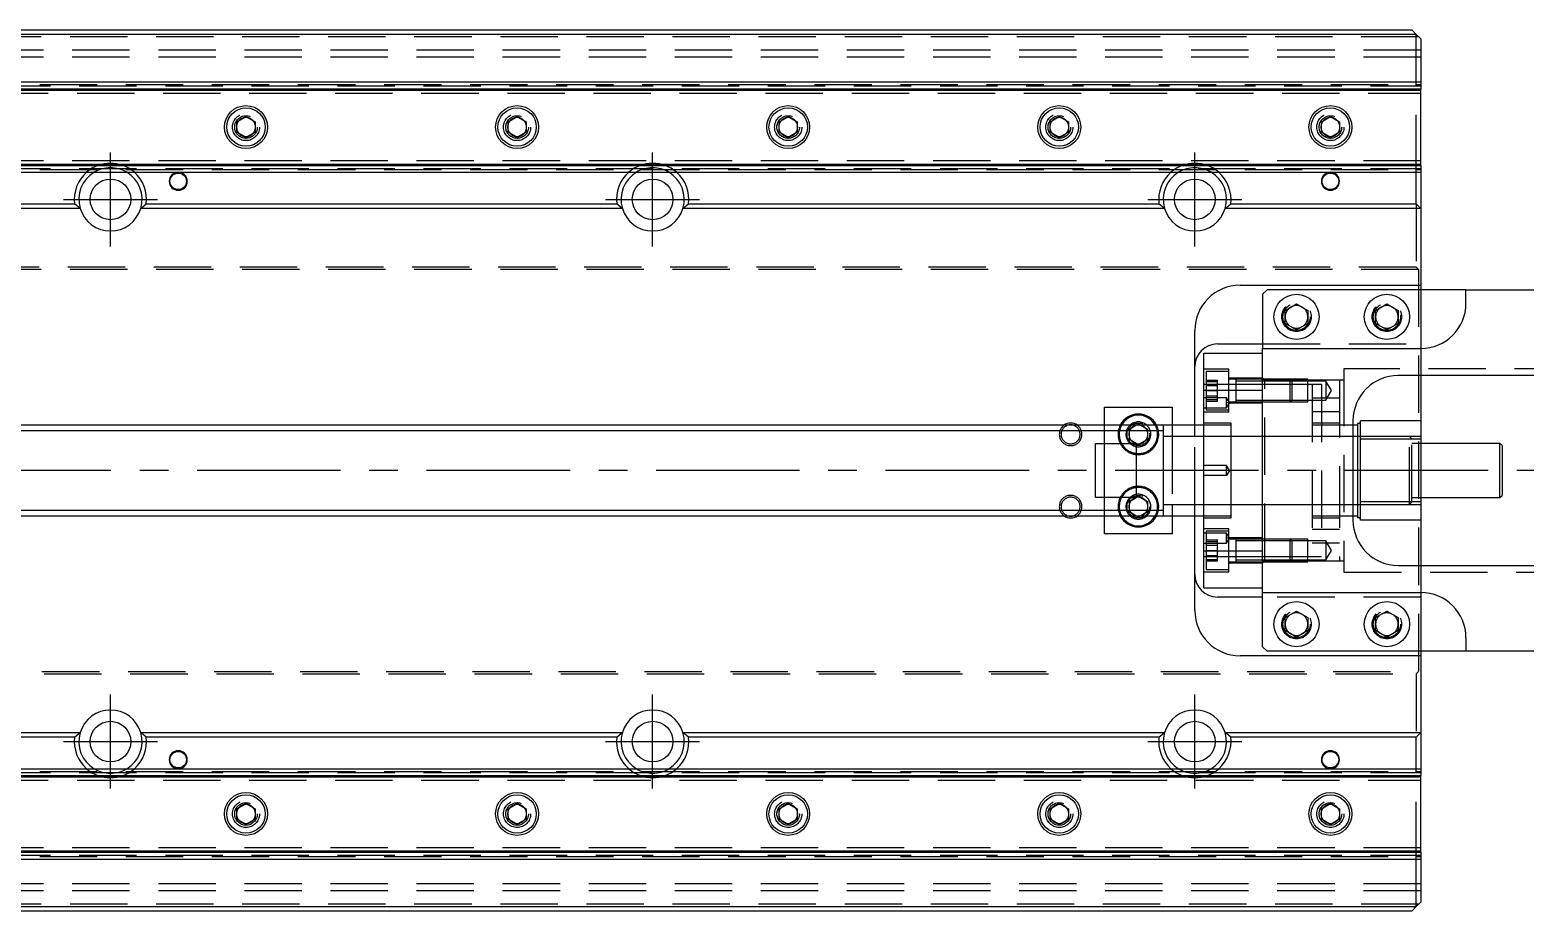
# Model space of a CAD drawing. Extents: x -10 to 1021, y -329 to 120.
# Drawn here: x 512.2 to 843.1, y -97.5 to 97.5 of the extents above; entities that cross this region are included whole.
import ezdxf

# ---------------------------------------------------------------- set-up
doc = ezdxf.new("R2010")
doc.units = 0
doc.linetypes.add('CENTER', pattern=[50.8, 31.75, -6.35, 6.35, -6.35])
doc.linetypes.add('DASHED', pattern=[19.05, 12.7, -6.35])
doc.layers.get('0').update_dxf_attribs({"linetype": 'CONTINUOUS'})
doc.layers.add('CENTER', color=1, linetype='CENTER')

msp = doc.modelspace()

# ---------------------------------------------------------------- linework, layer by layer
at = {"color": 3, "linetype": 'DASHED'}
for p, q in [((819.5, 96), (474.8, 96)), ((820, 93), (0, 93)), ((820, 91.5), (0, 91.5)), ((0, 85.4), (820, 85.4)), ((484.5, 84.42), (820, 84.42)), ((484.5, 83.5), (820, 83.5)), ((485, 85.15), (820, 85.15)), ((819, 66), (819, 86)), ((557.5, 76), (557.53, 76.41)), ((617.5, 76), (617.53, 76.41)), ((677.5, 76), (677.53, 76.41)), ((737.5, 76), (737.53, 76.41)), ((797.5, 76), (797.53, 76.37)), ((0, 66.6), (820, 66.6)), ((820, 68.5), (484.5, 68.5)), ((484.5, 67.58), (820, 67.58)), ((485, 66.85), (820, 66.85)), ((819, 59), (819, 45)), ((819.5, 44.5), (0.5, 44.5)), ((819, 45), (1, 45)), ((819.5, 44.5), (819, 45)), ((819.5, 44.5), (819.5, -44.5)), ((820, 40), (820, 28)), ((789.5, 34), (789.52, 34.35)), ((815.48, 34.36), (815.5, 34)), ((785, 28), (820, 28)), ((820, 28), (820, 27)), ((820, 27), (820, 21)), ((785, 17.78), (785, 26)), ((777.5, 22.43), (772, 22.43)), ((777.5, 21.93), (772.5, 21.93)), ((772.5, 21.93), (772.5, 17.68)), ((772.5, 19.99), (775, 19.99)), ((775, 18.83), (775, 19.99)), ((777.5, 12.93), (777.5, 22.43)), ((785, 20.43), (777.5, 20.43)), ((779.1, 20.18), (777.5, 20.18)), ((779.1, 20.18), (779.09, 20.18)), ((779.1, 20.18), (779.1, 15.18)), ((785, 20.18), (779.1, 20.18)), ((779.1, 20.18), (779.1, 20.18)), ((779.1, 20.18), (779.1, 17.83)), ((779.1, 20.18), (779.1, 15.18)), ((785.5, 20), (785, 20.5)), ((791.1, 20.18), (785, 20.18)), ((791.1, 20.18), (785, 20.18)), ((785.5, 20), (785, 20)), ((791.28, 20), (785.5, 20)), ((785.5, -20), (785.5, 20)), ((791.5, 19.78), (791.1, 20.18)), ((795, 20.18), (791.1, 20.18)), ((791.1, 17.68), (791.1, 20.18)), ((795, 20), (791.28, 20)), ((795, 15.18), (795, 20.18)), ((802, 20), (795, 20)), ((803, 20), (802, 20)), ((802, 20), (802, 0)), ((872.5, 22.5), (803, 22.5)), ((803, 22.5), (803, -22.5)), ((772.5, 19), (772, 19)), ((772.5, 19.68), (775, 19.68)), ((777.5, 19), (772.5, 19)), ((772.5, 18.83), (775, 18.83)), ((772.5, 17.68), (775, 17.68)), ((772.5, 17.68), (772.5, 13.43)), ((775, 16.52), (775, 18.83)), ((779.1, 19), (777.5, 19)), ((785, 19.78), (779.1, 19.78)), ((785, 19), (779.1, 19)), ((779.1, 17.83), (779.1, 17.55)), ((779.1, 17.55), (779.1, 15.91)), ((791.5, 19.78), (785, 19.78)), ((791.5, 19), (785, 19)), ((791.1, 15.18), (791.1, 17.68)), ((795, 19.78), (791.5, 19.78)), ((791.5, 19.78), (791.5, 17.68)), ((795, 19), (791.5, 19)), ((791.5, 17.68), (791.5, 15.58)), ((799, 19.78), (795, 19.78)), ((796, 19), (795, 19)), ((798, 19), (796, 19)), ((796, 19), (796, 0)), ((798, 19), (798, 0)), ((800.21, 17.68), (799, 19.78)), ((799, 19.78), (799, 17.68)), ((799, 15.58), (800.21, 17.68)), ((799, 17.68), (799, 15.58)), ((777, 16.1), (772, 16.1)), ((772, 13.9), (777, 13.9)), ((772.5, 16.52), (775, 16.52)), ((772.5, 15.68), (775, 15.68)), ((772.5, 15.37), (775, 15.37)), ((772.5, 13.43), (777.5, 13.43)), ((775, 15.37), (775, 16.52)), ((777.66, 15), (777, 16.1)), ((777, 15), (777, 16.1)), ((777, 13.9), (777.66, 15)), ((777.66, 15), (777, 15)), ((777, 13.9), (777, 15)), ((777.5, 15.18), (779.1, 15.18)), ((785, 14.93), (777.5, 14.93)), ((779.09, 15.18), (779.1, 15.18)), ((779.1, 15.91), (779.1, 15.18)), ((779.1, 15.58), (785, 15.58)), ((779.1, 15.18), (785, 15.18)), ((779.1, 15.18), (779.1, 15.18)), ((785, 15.58), (791.5, 15.58)), ((785, 15.18), (791.1, 15.18)), ((785, 15.18), (791.1, 15.18)), ((791.1, 15.18), (791.5, 15.58)), ((791.1, 15.18), (795, 15.18)), ((791.5, 15.58), (795, 15.58)), ((795, 15.58), (799, 15.58)), ((798, 16), (796, 16)), ((802, 16), (798, 16)), ((750, 5), (750, 10)), ((755.5, 9.15), (756.96, 10)), ((758.04, 10), (759.5, 9.15)), ((765, 10), (765, 7.5)), ((770, 7.5), (770, 10)), ((777.5, 12.93), (772, 12.93)), ((778, 10.5), (772, 10.5)), ((778, 10), (772, 10)), ((778, 0), (778, 10.5)), ((802, 13), (796, 13)), ((802, 10.5), (796, 10.5)), ((802, 10), (796, 10)), ((805, 10), (802, 10)), ((755.5, 6.85), (755.5, 9.15)), ((757, 5.98), (755.5, 6.85)), ((759.5, 6.85), (757.5, 5.69)), ((759.5, 9.15), (759.5, 6.85)), ((759.98, 8.29), (760, 8)), ((772, 7.5), (763, 7.5)), ((765, 7.5), (765, -7.5)), ((770, -7.5), (770, 7.5)), ((778, 7.5), (772, 7.5)), ((785, 7.5), (778, 7.5)), ((796, 7.5), (785, 7.5)), ((802, 7.5), (796, 7.5)), ((805, 7.5), (802, 7.5)), ((806, 7.5), (805, 7.5)), ((806.63, 7.5), (806, 7.5)), ((817.5, 7.5), (806.63, 7.5)), ((818, 7), (817.5, 7.5)), ((817.5, -7.5), (817.5, 7.5)), ((820, 7.5), (817.5, 7.5)), ((818, -7), (818, 7)), ((750, -5), (750, 5)), ((757.5, 5.69), (757, 5.98)), ((820, 6), (818, 6)), ((777, 1.1), (772, 1.1)), ((777.66, 0), (777, 1.1)), ((777, -1.1), (777, 1.1)), ((778, -10.5), (778, 0)), ((796, 0), (796, -19)), ((798, 0), (798, -19)), ((802, 0), (802, -20)), ((777, -1.1), (772, -1.1)), ((777.66, 0), (777, -1.1)), ((750, -10), (750, -5)), ((755.5, -6.85), (757, -5.98)), ((757, -5.98), (757.5, -5.69)), ((757.5, -5.69), (759.5, -6.85)), ((818, -6), (820, -6)), ((755, -8), (755.01, -7.75)), ((755.5, -9.15), (755.5, -6.85)), ((756.96, -10), (755.5, -9.15)), ((759.5, -9.15), (758.04, -10)), ((759.5, -6.85), (759.5, -9.15)), ((763, -7.5), (772, -7.5)), ((765, -7.5), (765, -10)), ((770, -10), (770, -7.5)), ((772, -7.5), (778, -7.5)), ((778, -7.5), (785, -7.5)), ((785, -7.5), (796, -7.5)), ((796, -7.5), (802, -7.5)), ((802, -7.5), (805, -7.5)), ((805, -7.5), (806, -7.5)), ((806, -7.5), (806.63, -7.5)), ((806.63, -7.5), (817.5, -7.5)), ((817.5, -7.5), (818, -7)), ((817.5, -7.5), (820, -7.5)), ((772, -10), (778, -10)), ((772, -10.5), (778, -10.5)), ((777.5, -12.93), (772, -12.93)), ((777.5, -17.68), (777.5, -12.93)), ((796, -10), (802, -10)), ((796, -10.5), (802, -10.5)), ((796, -13), (802, -13)), ((802, -10), (805, -10)), ((777, -13.9), (772, -13.9)), ((772, -16.1), (777, -16.1)), ((777.5, -13.43), (772.5, -13.43)), ((772.5, -13.43), (772.5, -21.93)), ((772.5, -15.37), (775, -15.37)), ((772.5, -15.68), (775, -15.68)), ((772.5, -16.52), (775, -16.52)), ((775, -15.68), (775, -15.37)), ((775, -17.68), (775, -15.68)), ((777.66, -15), (777, -13.9)), ((777, -15), (777, -13.9)), ((777, -16.1), (777.66, -15)), ((777.66, -15), (777, -15)), ((777, -16.1), (777, -15)), ((785, -14.93), (777.5, -14.93)), ((779.1, -15.18), (777.5, -15.18)), ((779.1, -15.18), (779.09, -15.18)), ((779.1, -15.18), (779.1, -20.18)), ((779.1, -15.18), (779.1, -20.18)), ((785, -15.18), (779.1, -15.18)), ((779.1, -15.18), (779.1, -15.18)), ((785, -15.58), (779.1, -15.58)), ((791.1, -15.18), (785, -15.18)), ((791.1, -15.18), (785, -15.18)), ((791.5, -15.58), (785, -15.58)), ((791.5, -15.58), (791.1, -15.18)), ((795, -15.18), (791.1, -15.18)), ((791.1, -20.18), (791.1, -15.18)), ((795, -15.58), (791.5, -15.58)), ((791.5, -15.58), (791.5, -19.78)), ((795, -20.18), (795, -15.18)), ((799, -15.58), (795, -15.58)), ((796, -16), (798, -16)), ((798, -16), (802, -16)), ((800.21, -17.68), (799, -15.58)), ((799, -15.58), (799, -19.78)), ((772, -19), (772.5, -19)), ((772.5, -17.68), (775, -17.68)), ((772.5, -18.83), (775, -18.83)), ((772.5, -19), (777.5, -19)), ((772.5, -19.68), (775, -19.68)), ((775, -19.68), (775, -17.68)), ((775, -19.99), (775, -19.68)), ((777.5, -22.43), (777.5, -17.68)), ((777.5, -19), (779.1, -19)), ((779.1, -19), (785, -19)), ((779.1, -19.78), (785, -19.78)), ((785, -26), (785, -17.78)), ((785, -19), (791.5, -19)), ((785, -19.78), (791.5, -19.78)), ((791.1, -20.18), (791.5, -19.78)), ((791.5, -19), (795, -19)), ((791.5, -19.78), (795, -19.78)), ((795, -19), (796, -19)), ((795, -19.78), (799, -19.78)), ((796, -19), (798, -19)), ((799, -19.78), (800.21, -17.68)), ((772, -22.43), (777.5, -22.43)), ((772.5, -19.99), (775, -19.99)), ((772.5, -21.93), (777.5, -21.93)), ((777.5, -20.18), (779.1, -20.18)), ((777.5, -20.43), (785, -20.43)), ((779.09, -20.18), (779.1, -20.18)), ((779.1, -20.18), (785, -20.18)), ((779.1, -20.18), (779.1, -20.18)), ((785, -20), (785.5, -20)), ((785, -20.5), (785.5, -20)), ((785, -20.18), (791.1, -20.18)), ((785, -20.18), (791.1, -20.18)), ((785.5, -20), (791.28, -20)), ((791.1, -20.18), (795, -20.18)), ((791.28, -20), (795, -20)), ((795, -20), (802, -20)), ((802, -20), (803, -20)), ((803, -22.5), (872.5, -22.5)), ((820, -21), (820, -27)), ((820, -28), (785, -28)), ((820, -27), (820, -28)), ((820, -28), (820, -40)), ((789.5, -34), (789.52, -33.65)), ((809.5, -34), (809.52, -33.65)), ((0.5, -44.5), (819.5, -44.5)), ((1, -45), (819, -45)), ((819, -45), (819.5, -44.5)), ((819, -45), (819, -59)), ((819, -86), (819, -66)), ((0, -66.6), (820, -66.6)), ((484.5, -67.58), (820, -67.58)), ((484.5, -68.5), (820, -68.5)), ((485, -66.85), (820, -66.85)), ((557.5, -76), (557.53, -75.59)), ((617.5, -76), (617.53, -75.59)), ((677.5, -76), (677.53, -75.59)), ((737.5, -76), (737.53, -75.59)), ((797.5, -76), (797.53, -75.59)), ((0, -85.4), (820, -85.4)), ((820, -83.5), (484.5, -83.5)), ((484.5, -84.42), (820, -84.42)), ((485, -85.15), (820, -85.15)), ((820, -91.5), (0, -91.5)), ((820, -93), (0, -93)), ((819.5, -96), (474.8, -96))]:
    msp.add_line(p, q, dxfattribs=at)
at = {"color": 7, "linetype": 'CONTINUOUS'}
for p, q in [((485, 97.5), (818, 97.5)), ((819, 96.5), (485, 96.5)), ((819, 96.5), (818, 97.5)), ((820, 95.5), (819, 96.5)), ((819, 86), (819, 96.5)), ((820, 95.5), (820, 86)), ((485, 86), (820, 86)), ((492.27, 84.48), (820, 84.48)), ((492.95, 84.2), (820, 84.2)), ((820, 86), (820, 84.48)), ((820, 84.2), (820, 84.48)), ((820, 67.8), (820, 84.2)), ((558, 77.15), (560, 78.31)), ((558, 74.85), (558, 77.15)), ((560, 78.31), (562, 77.15)), ((562, 77.15), (562, 74.85)), ((618, 77.15), (620, 78.31)), ((618, 74.85), (618, 77.15)), ((620, 78.31), (622, 77.15)), ((622, 77.15), (622, 74.85)), ((678, 77.15), (680, 78.31)), ((678, 74.85), (678, 77.15)), ((680, 78.31), (682, 77.15)), ((682, 77.15), (682, 74.85)), ((738, 77.15), (740, 78.31)), ((738, 74.85), (738, 77.15)), ((740, 78.31), (742, 77.15)), ((742, 77.15), (742, 74.85)), ((798, 77.15), (800, 78.31)), ((798, 74.85), (798, 77.15)), ((800, 78.31), (802, 77.15)), ((802, 77.15), (802, 74.85)), ((560, 73.69), (558, 74.85)), ((562, 74.85), (560, 73.69)), ((620, 73.69), (618, 74.85)), ((622, 74.85), (620, 73.69)), ((680, 73.69), (678, 74.85)), ((682, 74.85), (680, 73.69)), ((740, 73.69), (738, 74.85)), ((742, 74.85), (740, 73.69)), ((800, 73.69), (798, 74.85)), ((802, 74.85), (800, 73.69)), ((485, 67.8), (820, 67.8)), ((485, 67.52), (820, 67.52)), ((820, 67.52), (820, 67.8)), ((820, 67.52), (820, 66)), ((485, 66), (820, 66)), ((819, 59), (819, 66)), ((820, 66), (820, 58)), ((485, 59), (522.06, 59)), ((523.29, 58), (485, 58)), ((523.29, 58), (522.06, 59)), ((536.71, 58), (537.94, 59)), ((643.29, 58), (536.71, 58)), ((537.94, 59), (642.06, 59)), ((643.29, 58), (642.06, 59)), ((656.71, 58), (657.94, 59)), ((763.29, 58), (656.71, 58)), ((657.94, 59), (762.06, 59)), ((763.29, 58), (762.06, 59)), ((776.71, 58), (777.94, 59)), ((820, 58), (776.71, 58)), ((777.94, 59), (819, 59)), ((819, 59), (820, 58)), ((820, 58), (820, 41)), ((780, 41), (820, 41)), ((786, 40), (785, 39)), ((830, 40), (786, 40)), ((820, 41), (820, 40)), ((830, 40), (863.5, 40)), ((830, 37), (830, 40)), ((785, 39), (785, 27)), ((790, 35.44), (792.5, 36.89)), ((792.5, 36.89), (795, 35.44)), ((810, 35.44), (812.5, 36.89)), ((812.5, 36.89), (815, 35.44)), ((790, 32.56), (790, 35.44)), ((795, 35.44), (795, 32.56)), ((810, 32.56), (810, 35.44)), ((815, 35.44), (815, 32.56)), ((770, 10), (770, 31)), ((792.5, 31.11), (790, 32.56)), ((795, 32.56), (792.5, 31.11)), ((812.5, 31.11), (810, 32.56)), ((815, 32.56), (812.5, 31.11)), ((775, 28), (785, 28)), ((785, 27), (820, 27)), ((785, 17.78), (785, 27)), ((772, 17.78), (772, 26)), ((772, 26), (785, 26)), ((855.5, 21), (815, 21)), ((820, 21), (820, 11)), ((772, -17.78), (772, 17.78)), ((772, 17.78), (785, 17.78)), ((785, -17.78), (785, 17.78)), ((785, -17.78), (785, 17.78)), ((750, 14), (765, 14)), ((750, 10), (750, 14)), ((765, 14), (765, 10)), ((763, 10), (485, 10)), ((756.96, 10), (757.5, 10.31)), ((757.5, 10.31), (758.04, 10)), ((772, 10), (763, 10)), ((763, 10), (763, -10)), ((763, 10), (763, -10)), ((805, 11), (805, -11)), ((806, 10), (805, 10)), ((806.31, 10.38), (806, 10.38)), ((806, 10.38), (806, 0)), ((806.63, 6.93), (806.63, 11)), ((820, 11), (806.63, 11)), ((820, 11), (820, 6.93)), ((806.63, -6.93), (806.63, 6.93)), ((820, 6.93), (806.63, 6.93)), ((820, 6.93), (820, -6.93)), ((748, -6), (748, 6)), ((748, 6), (757, 6)), ((757, 6), (757, -6)), ((837.5, 6), (820, 6)), ((838, 5.5), (837.5, 6)), ((837.5, -6), (837.5, 6)), ((838, 5.5), (838, -5.5)), ((806, 0), (806, -10.38)), ((757, -6), (748, -6)), ((820, -6), (837.5, -6)), ((837.5, -6), (838, -5.5)), ((806.63, -11), (806.63, -6.93)), ((820, -6.93), (806.63, -6.93)), ((820, -6.93), (820, -11)), ((485, -10), (763, -10)), ((750, -14), (750, -10)), ((757.5, -10.31), (756.96, -10)), ((758.04, -10), (757.5, -10.31)), ((763, -10), (772, -10)), ((765, -10), (765, -14)), ((770, -31), (770, -10)), ((805, -10), (806, -10)), ((806, -10.38), (806.31, -10.38)), ((820, -11), (806.63, -11)), ((820, -11), (820, -21)), ((765, -14), (750, -14)), ((772, -26), (772, -17.78)), ((772, -17.78), (785, -17.78)), ((785, -27), (785, -17.78)), ((815, -21), (855.5, -21)), ((772, -26), (785, -26)), ((785, -28), (775, -28)), ((785, -39), (785, -27)), ((785, -27), (820, -27)), ((790, -32.56), (792.5, -31.11)), ((790, -35.44), (790, -32.56)), ((792.5, -31.11), (795, -32.56)), ((795, -32.56), (795, -35.44)), ((810, -32.56), (812.5, -31.11)), ((810, -35.44), (810, -32.56)), ((812.5, -31.11), (815, -32.56)), ((815, -32.56), (815, -35.44)), ((792.5, -36.89), (790, -35.44)), ((795, -35.44), (792.5, -36.89)), ((812.5, -36.89), (810, -35.44)), ((815, -35.44), (812.5, -36.89)), ((785, -39), (786, -40)), ((830, -37), (830, -40)), ((820, -41), (780, -41)), ((830, -40), (786, -40)), ((820, -40), (820, -41)), ((820, -41), (820, -58)), ((863.5, -40), (830, -40)), ((485, -58), (523.29, -58)), ((522.06, -59), (485, -59)), ((522.06, -59), (523.29, -58)), ((536.71, -58), (643.29, -58)), ((537.94, -59), (536.71, -58)), ((642.06, -59), (537.94, -59)), ((642.06, -59), (643.29, -58)), ((656.71, -58), (763.29, -58)), ((657.94, -59), (656.71, -58)), ((762.06, -59), (657.94, -59)), ((762.06, -59), (763.29, -58)), ((776.71, -58), (820, -58)), ((777.94, -59), (776.71, -58)), ((819, -59), (777.94, -59)), ((820, -58), (819, -59)), ((819, -66), (819, -59)), ((820, -58), (820, -66)), ((485, -66), (820, -66)), ((820, -66), (820, -67.52)), ((485, -67.52), (820, -67.52)), ((485, -67.8), (820, -67.8)), ((820, -67.8), (820, -67.52)), ((820, -84.2), (820, -67.8)), ((558, -74.85), (560, -73.69)), ((558, -77.15), (558, -74.85)), ((560, -73.69), (562, -74.85)), ((562, -74.85), (562, -77.15)), ((618, -74.85), (620, -73.69)), ((618, -77.15), (618, -74.85)), ((620, -73.69), (622, -74.85)), ((622, -74.85), (622, -77.15)), ((678, -74.85), (680, -73.69)), ((678, -77.15), (678, -74.85)), ((680, -73.69), (682, -74.85)), ((682, -74.85), (682, -77.15)), ((738, -74.85), (740, -73.69)), ((738, -77.15), (738, -74.85)), ((740, -73.69), (742, -74.85)), ((742, -74.85), (742, -77.15)), ((798, -74.85), (800, -73.69)), ((798, -77.15), (798, -74.85)), ((800, -73.69), (802, -74.85)), ((802, -74.85), (802, -77.15)), ((560, -78.31), (558, -77.15)), ((562, -77.15), (560, -78.31)), ((620, -78.31), (618, -77.15)), ((622, -77.15), (620, -78.31)), ((680, -78.31), (678, -77.15)), ((682, -77.15), (680, -78.31)), ((740, -78.31), (738, -77.15)), ((742, -77.15), (740, -78.31)), ((800, -78.31), (798, -77.15)), ((802, -77.15), (800, -78.31)), ((485, -86), (820, -86)), ((492.27, -84.48), (820, -84.48)), ((492.95, -84.2), (820, -84.2)), ((819, -96.5), (819, -86)), ((820, -84.48), (820, -84.2)), ((820, -84.48), (820, -86)), ((820, -86), (820, -95.5)), ((819, -96.5), (820, -95.5)), ((485, -96.5), (819, -96.5)), ((818, -97.5), (485, -97.5)), ((818, -97.5), (819, -96.5))]:
    msp.add_line(p, q, dxfattribs=at)
at = {"color": 3, "linetype": 'CONTINUOUS'}
for p, q in [((763, 8.75), (485, 8.75)), ((485, -8.75), (763, -8.75))]:
    msp.add_line(p, q, dxfattribs=at)
at = {"color": 7, "linetype": 'CONTINUOUS'}
for centre, radius in [((560, 76), 4.75), ((560, 76), 4.25), ((620, 76), 4.75), ((620, 76), 4.25), ((680, 76), 4.75), ((680, 76), 4.25), ((740, 76), 4.75), ((740, 76), 4.25), ((800, 76), 4.75), ((800, 76), 4.25), ((530, 60), 4.5), ((650, 60), 4.5), ((770, 60), 4.5), ((792.5, 34), 5), ((812.5, 34), 5), ((792.5, -34), 5), ((812.5, -34), 5), ((530, -60), 4.5), ((650, -60), 4.5), ((770, -60), 4.5), ((560, -76), 4.75), ((560, -76), 4.25), ((620, -76), 4.75), ((620, -76), 4.25), ((680, -76), 4.75), ((680, -76), 4.25), ((740, -76), 4.75), ((740, -76), 4.25), ((800, -76), 4.75), ((800, -76), 4.25)]:
    msp.add_circle(centre, radius, dxfattribs=at)
at = {"color": 3, "linetype": 'DASHED'}
for centre, radius in [((560, 76), 3), ((560, 76), 2.5), ((620, 76), 3), ((620, 76), 2.5), ((680, 76), 3), ((680, 76), 2.5), ((740, 76), 3), ((740, 76), 2.5), ((800, 76), 3), ((800, 76), 2.5), ((792.5, 34), 3.25), ((792.5, 34), 3), ((812.5, 34), 3.25), ((812.5, 34), 3), ((757.5, 8), 2.5), ((757.5, -8), 2.5), ((792.5, -34), 3.25), ((792.5, -34), 3), ((812.5, -34), 3.25), ((812.5, -34), 3), ((560, -76), 3), ((560, -76), 2.5), ((620, -76), 3), ((620, -76), 2.5), ((680, -76), 3), ((680, -76), 2.5), ((740, -76), 3), ((740, -76), 2.5), ((800, -76), 3), ((800, -76), 2.5)]:
    msp.add_circle(centre, radius, dxfattribs=at)
at = {"color": 3, "linetype": 'CONTINUOUS'}
for centre in [(545, 64), (800, 64), (545, -64), (800, -64)]:
    msp.add_circle(centre, 1.83, dxfattribs=at)
at = {"color": 3, "linetype": 'DASHED'}
for centre, radius, start, end in [((560, 76), 2.1, 162.2472, 180), ((560, 76), 2.1, 137.7528, 162.2472), ((560, 76), 2.1, 102.2472, 137.7528), ((560, 76), 2.1, 77.7528, 102.2472), ((560, 76), 2.1, 42.2472, 77.7528), ((560, 76), 2.1, 17.7528, 42.2472), ((560, 76), 2.1, 342.2472, 17.7528), ((620, 76), 2.1, 162.2472, 180), ((620, 76), 2.1, 137.7528, 162.2472), ((620, 76), 2.1, 102.2472, 137.7528), ((620, 76), 2.1, 77.7528, 102.2472), ((620, 76), 2.1, 42.2472, 77.7528), ((620, 76), 2.1, 17.7528, 42.2472), ((620, 76), 2.1, 342.2472, 17.7528), ((680, 76), 2.1, 162.2472, 180), ((680, 76), 2.1, 137.7528, 162.2472), ((680, 76), 2.1, 102.2472, 137.7528), ((680, 76), 2.1, 77.7528, 102.2472), ((680, 76), 2.1, 42.2472, 77.7528), ((680, 76), 2.1, 17.7528, 42.2472), ((680, 76), 2.1, 342.2472, 17.7528), ((740, 76), 2.1, 162.2472, 180), ((740, 76), 2.1, 137.7528, 162.2472), ((740, 76), 2.1, 102.2472, 137.7528), ((740, 76), 2.1, 77.7528, 102.2472), ((740, 76), 2.1, 42.2472, 77.7528), ((740, 76), 2.1, 17.7528, 42.2472), ((740, 76), 2.1, 342.2472, 17.7528), ((800, 76), 2.1, 162.2472, 180), ((800, 76), 2.1, 137.7528, 162.2472), ((800, 76), 2.1, 102.2472, 137.7528), ((800, 76), 2.1, 77.7528, 102.2472), ((800, 76), 2.1, 42.2472, 77.7528), ((800, 76), 2.1, 17.7528, 42.2472), ((800, 76), 2.1, 342.2472, 17.7528), ((560, 76), 2.1, 180, 197.7528), ((560, 76), 2.1, 197.7528, 222.2472), ((560, 76), 2.1, 222.2472, 257.7528), ((560, 76), 2.1, 257.7528, 282.2472), ((560, 76), 2.1, 282.2472, 317.7528), ((560, 76), 2.1, 317.7528, 342.2472), ((620, 76), 2.1, 180, 197.7528), ((620, 76), 2.1, 197.7528, 222.2472), ((620, 76), 2.1, 222.2472, 257.7528), ((620, 76), 2.1, 257.7528, 282.2472), ((620, 76), 2.1, 282.2472, 317.7528), ((620, 76), 2.1, 317.7528, 342.2472), ((680, 76), 2.1, 180, 197.7528), ((680, 76), 2.1, 197.7528, 222.2472), ((680, 76), 2.1, 222.2472, 257.7528), ((680, 76), 2.1, 257.7528, 282.2472), ((680, 76), 2.1, 282.2472, 317.7528), ((680, 76), 2.1, 317.7528, 342.2472), ((740, 76), 2.1, 180, 197.7528), ((740, 76), 2.1, 197.7528, 222.2472), ((740, 76), 2.1, 222.2472, 257.7528), ((740, 76), 2.1, 257.7528, 282.2472), ((740, 76), 2.1, 282.2472, 317.7528), ((740, 76), 2.1, 317.7528, 342.2472), ((800, 76), 2.1, 180, 197.7528), ((800, 76), 2.1, 197.7528, 222.2472), ((800, 76), 2.1, 222.2472, 257.7528), ((800, 76), 2.1, 257.7528, 282.2472), ((800, 76), 2.1, 282.2472, 317.7528), ((800, 76), 2.1, 317.7528, 342.2472), ((530, 60), 8, 48.5904, 131.4096), ((530, 60), 7, 58.9973, 121.0027), ((650, 60), 8, 48.5904, 131.4096), ((650, 60), 7, 58.9973, 121.0027), ((770, 60), 8, 48.5904, 131.4096), ((770, 60), 7, 58.9973, 121.0027), ((792.5, 34), 2.5, 60, 120), ((812.5, 34), 2.5, 60, 120), ((792.5, 34), 2.5, 120, 180), ((792.5, 34), 2.5, 180, 240), ((792.5, 34), 2.5, 0, 60), ((792.5, 34), 2.5, 300, 0), ((812.5, 34), 2.5, 120, 180), ((812.5, 34), 2.5, 180, 240), ((812.5, 34), 2.5, 0, 60), ((812.5, 34), 2.5, 300, 0), ((792.5, 34), 2.5, 240, 300), ((812.5, 34), 2.5, 240, 300), ((742.5, 8), 2.5, 126.8699, 0), ((742.5, 8), 2.1, 107.7528, 0), ((742.5, 8), 2.1, 0, 72.2472), ((742.5, 8), 2.5, 0, 53.1301), ((757.5, 8), 4.5, 153.6122, 221.8103), ((757.5, 8), 4.25, 151.9275, 224.9009), ((757.5, 8), 2.75, 133.3418, 259.5243), ((757.5, 8), 2.75, 46.6582, 133.3418), ((757.5, 8), 2.1, 107.7528, 137.7528), ((757.5, 8), 2.1, 102.2472, 107.7528), ((757.5, 8), 2.1, 77.7528, 102.2472), ((757.5, 8), 2.75, 270, 46.6582), ((757.5, 8), 2.1, 72.2472, 77.7528), ((757.5, 8), 2.1, 42.2472, 72.2472), ((757.5, 8), 4.5, 318.1897, 26.3878), ((757.5, 8), 4.25, 0, 28.0725), ((757.5, 8), 2.1, 162.2472, 180), ((757.5, 8), 2.1, 180, 197.7528), ((757.5, 8), 2.1, 137.7528, 162.2472), ((757.5, 8), 2.1, 197.7528, 222.2472), ((757.5, 8), 2.1, 17.7528, 42.2472), ((757.5, 8), 2.1, 317.7528, 342.2472), ((757.5, 8), 2.1, 342.2472, 17.7528), ((757.5, 8), 4.25, 315.0991, 0), ((757.5, 8), 4.5, 221.8103, 263.6206), ((757.5, 8), 4.25, 224.9009, 263.2437), ((757.5, 8), 2.1, 222.2472, 256.2259), ((757.5, 8), 2.1, 256.2259, 257.7528), ((757.5, 8), 2.75, 259.5243, 270), ((757.5, 8), 4.5, 263.6206, 318.1897), ((757.5, 8), 4.25, 263.2437, 315.0991), ((757.5, 8), 2.1, 257.7528, 282.2472), ((757.5, 8), 2.1, 282.2472, 317.7528), ((742.5, -8), 2.5, 0, 233.1301), ((742.5, -8), 2.1, 0, 252.2472), ((757.5, -8), 4.5, 138.1897, 206.3878), ((757.5, -8), 4.25, 135.0991, 208.0725), ((757.5, -8), 4.5, 96.3794, 138.1897), ((757.5, -8), 4.25, 96.7563, 135.0991), ((757.5, -8), 2.75, 100.4757, 226.6582), ((757.5, -8), 2.1, 137.7528, 162.2472), ((757.5, -8), 2.1, 103.7741, 137.7528), ((757.5, -8), 4.5, 90, 96.3794), ((757.5, -8), 4.25, 44.9009, 96.7563), ((757.5, -8), 2.75, 313.3418, 100.4757), ((757.5, -8), 2.1, 102.2472, 103.7741), ((757.5, -8), 2.1, 77.7528, 102.2472), ((757.5, -8), 4.5, 41.8103, 90), ((757.5, -8), 2.1, 42.2472, 77.7528), ((757.5, -8), 2.1, 17.7528, 42.2472), ((757.5, -8), 4.25, 0, 44.9009), ((757.5, -8), 4.5, 333.6122, 41.8103), ((742.5, -8), 2.1, 287.7528, 0), ((742.5, -8), 2.5, 306.8699, 0), ((757.5, -8), 2.1, 162.2472, 180), ((757.5, -8), 2.1, 180, 197.7528), ((757.5, -8), 2.1, 197.7528, 222.2472), ((757.5, -8), 2.1, 222.2472, 252.2472), ((757.5, -8), 2.1, 287.7528, 317.7528), ((757.5, -8), 2.1, 317.7528, 342.2472), ((757.5, -8), 2.1, 342.2472, 17.7528), ((757.5, -8), 4.25, 331.9275, 0), ((757.5, -8), 2.75, 226.6582, 270), ((757.5, -8), 2.1, 252.2472, 257.7528), ((757.5, -8), 2.1, 257.7528, 282.2472), ((757.5, -8), 2.75, 270, 313.3418), ((757.5, -8), 2.1, 282.2472, 287.7528), ((792.5, -34), 2.5, 120, 180), ((792.5, -34), 2.5, 60, 120), ((792.5, -34), 2.5, 0, 60), ((812.5, -34), 2.5, 120, 180), ((812.5, -34), 2.5, 60, 120), ((812.5, -34), 2.5, 0, 60), ((792.5, -34), 2.5, 180, 240), ((792.5, -34), 2.5, 240, 300), ((792.5, -34), 2.5, 300, 0), ((812.5, -34), 2.5, 180, 240), ((812.5, -34), 2.5, 240, 300), ((812.5, -34), 2.5, 300, 0), ((530, -60), 8, 228.5904, 311.4096), ((530, -60), 7, 238.9973, 301.0027), ((650, -60), 8, 228.5904, 311.4096), ((650, -60), 7, 238.9973, 301.0027), ((770, -60), 8, 228.5904, 311.4096), ((770, -60), 7, 238.9973, 301.0027), ((560, -76), 2.1, 162.2472, 180), ((560, -76), 2.1, 180, 197.7528), ((560, -76), 2.1, 137.7528, 162.2472), ((560, -76), 2.1, 102.2472, 137.7528), ((560, -76), 2.1, 77.7528, 102.2472), ((560, -76), 2.1, 42.2472, 77.7528), ((560, -76), 2.1, 17.7528, 42.2472), ((560, -76), 2.1, 342.2472, 17.7528), ((620, -76), 2.1, 162.2472, 180), ((620, -76), 2.1, 180, 197.7528), ((620, -76), 2.1, 137.7528, 162.2472), ((620, -76), 2.1, 102.2472, 137.7528), ((620, -76), 2.1, 77.7528, 102.2472), ((620, -76), 2.1, 42.2472, 77.7528), ((620, -76), 2.1, 17.7528, 42.2472), ((620, -76), 2.1, 342.2472, 17.7528), ((680, -76), 2.1, 162.2472, 180), ((680, -76), 2.1, 180, 197.7528), ((680, -76), 2.1, 137.7528, 162.2472), ((680, -76), 2.1, 102.2472, 137.7528), ((680, -76), 2.1, 77.7528, 102.2472), ((680, -76), 2.1, 42.2472, 77.7528), ((680, -76), 2.1, 17.7528, 42.2472), ((680, -76), 2.1, 342.2472, 17.7528), ((740, -76), 2.1, 162.2472, 180), ((740, -76), 2.1, 180, 197.7528), ((740, -76), 2.1, 137.7528, 162.2472), ((740, -76), 2.1, 102.2472, 137.7528), ((740, -76), 2.1, 77.7528, 102.2472), ((740, -76), 2.1, 42.2472, 77.7528), ((740, -76), 2.1, 17.7528, 42.2472), ((740, -76), 2.1, 342.2472, 17.7528), ((800, -76), 2.1, 162.2472, 180), ((800, -76), 2.1, 180, 197.7528), ((800, -76), 2.1, 137.7528, 162.2472), ((800, -76), 2.1, 102.2472, 137.7528), ((800, -76), 2.1, 77.7528, 102.2472), ((800, -76), 2.1, 42.2472, 77.7528), ((800, -76), 2.1, 17.7528, 42.2472), ((800, -76), 2.1, 342.2472, 17.7528), ((560, -76), 2.1, 197.7528, 222.2472), ((560, -76), 2.1, 222.2472, 257.7528), ((560, -76), 2.1, 257.7528, 282.2472), ((560, -76), 2.1, 282.2472, 317.7528), ((560, -76), 2.1, 317.7528, 342.2472), ((620, -76), 2.1, 197.7528, 222.2472), ((620, -76), 2.1, 222.2472, 257.7528), ((620, -76), 2.1, 257.7528, 282.2472), ((620, -76), 2.1, 282.2472, 317.7528), ((620, -76), 2.1, 317.7528, 342.2472), ((680, -76), 2.1, 197.7528, 222.2472), ((680, -76), 2.1, 222.2472, 257.7528), ((680, -76), 2.1, 257.7528, 282.2472), ((680, -76), 2.1, 282.2472, 317.7528), ((680, -76), 2.1, 317.7528, 342.2472), ((740, -76), 2.1, 197.7528, 222.2472), ((740, -76), 2.1, 222.2472, 257.7528), ((740, -76), 2.1, 257.7528, 282.2472), ((740, -76), 2.1, 282.2472, 317.7528), ((740, -76), 2.1, 317.7528, 342.2472), ((800, -76), 2.1, 197.7528, 222.2472), ((800, -76), 2.1, 222.2472, 257.7528), ((800, -76), 2.1, 257.7528, 282.2472), ((800, -76), 2.1, 282.2472, 317.7528), ((800, -76), 2.1, 317.7528, 342.2472)]:
    msp.add_arc(centre, radius, start, end, dxfattribs=at)
at = {"color": 7, "linetype": 'CONTINUOUS'}
for centre, radius, start, end in [((530, 60), 8, 131.4096, 187.1808), ((530, 60), 7, 121.0027, 196.6015), ((530, 60), 7, 343.3985, 58.9973), ((530, 60), 8, 352.8192, 48.5904), ((545, 64), 2, 180, 90), ((545, 64), 2, 90, 180), ((650, 60), 8, 131.4096, 187.1808), ((650, 60), 7, 121.0027, 196.6015), ((650, 60), 7, 343.3985, 58.9973), ((650, 60), 8, 352.8192, 48.5904), ((770, 60), 8, 131.4096, 187.1808), ((770, 60), 7, 121.0027, 196.6015), ((770, 60), 7, 343.3985, 58.9973), ((770, 60), 8, 352.8192, 48.5904), ((800, 64), 2, 180, 90), ((800, 64), 2, 90, 180), ((530, 60), 7, 196.6015, 343.3985), ((650, 60), 7, 196.6015, 343.3985), ((770, 60), 7, 196.6015, 343.3985), ((780, 31), 10, 90, 180), ((820, 37), 10, 270, 0), ((775, 23), 5, 90, 180), ((815, 11), 10, 90, 180), ((742.5, 8), 2.1, 72.2472, 107.7528), ((757.5, 8), 4.5, 90, 153.6122), ((757.5, 8), 4.25, 28.0725, 151.9275), ((757.5, 8), 4.5, 26.3878, 90), ((806.31, 10.69), 0.312, 270, 0), ((742.5, -8), 2.1, 252.2472, 287.7528), ((757.5, -8), 4.5, 206.3878, 333.6122), ((757.5, -8), 4.25, 208.0725, 331.9275), ((815, -11), 10, 180, 270), ((806.31, -10.69), 0.312, 0, 90), ((775, -23), 5, 180, 270), ((820, -37), 10, 0, 90), ((780, -31), 10, 180, 270), ((530, -60), 7, 16.6015, 163.3985), ((650, -60), 7, 16.6015, 163.3985), ((770, -60), 7, 16.6015, 163.3985), ((530, -60), 8, 172.8192, 228.5904), ((530, -60), 7, 163.3985, 238.9973), ((530, -60), 7, 301.0027, 16.6015), ((530, -60), 8, 311.4096, 7.1808), ((650, -60), 8, 172.8192, 228.5904), ((650, -60), 7, 163.3985, 238.9973), ((650, -60), 7, 301.0027, 16.6015), ((650, -60), 8, 311.4096, 7.1808), ((770, -60), 8, 172.8192, 228.5904), ((770, -60), 7, 163.3985, 238.9973), ((770, -60), 7, 301.0027, 16.6015), ((770, -60), 8, 311.4096, 7.1808), ((545, -64), 2, 270, 180), ((800, -64), 2, 270, 180), ((545, -64), 2, 180, 270), ((800, -64), 2, 180, 270)]:
    msp.add_arc(centre, radius, start, end, dxfattribs=at)
at = {"color": 3, "linetype": 'CONTINUOUS'}
for centre, start, end in [((742.5, 8), 53.1301, 126.8699), ((742.5, -8), 233.1301, 306.8699)]:
    msp.add_arc(centre, 2.5, start, end, dxfattribs=at)
at = {"layer": 'CENTER', "color": 1, "linetype": 'CENTER'}
for p, q in [((530, 49.6), (530, 70.4)), ((650, 49.6), (650, 70.4)), ((770, 49.6), (770, 70.4)), ((519.6, 60), (540.4, 60)), ((639.6, 60), (660.4, 60)), ((759.6, 60), (780.4, 60)), ((885.72, 0), (-10.14, 0)), ((530, -70.4), (530, -49.6)), ((650, -70.4), (650, -49.6)), ((770, -70.4), (770, -49.6)), ((519.6, -60), (540.4, -60)), ((639.6, -60), (660.4, -60)), ((759.6, -60), (780.4, -60))]:
    msp.add_line(p, q, dxfattribs=at)

doc.saveas('drawing.dxf')
